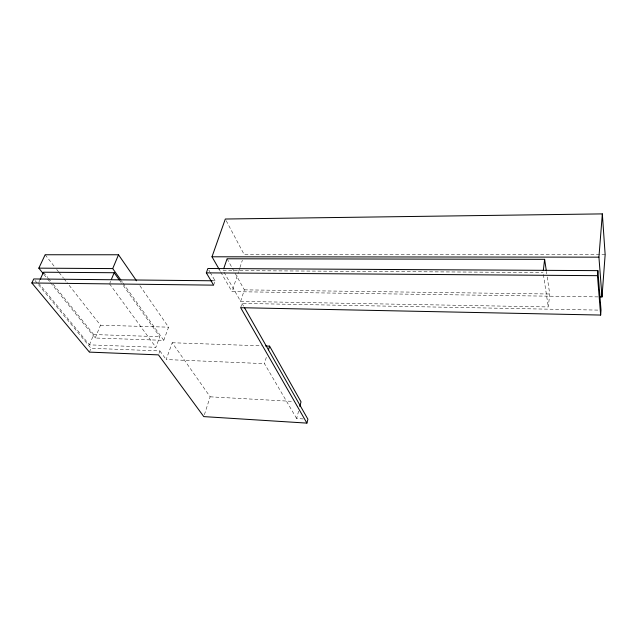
<?xml version="1.0" encoding="UTF-8"?>
<svg xmlns="http://www.w3.org/2000/svg" width="637" height="637" viewBox="0 0 637 637"><rect width="100%" height="100%" fill="white"/><g stroke="black" fill="none" stroke-linecap="round" stroke-linejoin="round"><path stroke-width="0.48" stroke-dasharray="3.19 2.39" d="M224.041 272.246L240.627 301.381L548.306 306.938L549.731 294.007L546.896 274.738M303.212 418.931L296.643 418.525L298.586 411.112M296.643 418.525L264.459 363.639L266.624 356.274M240.659 307.695L242.036 303.403L599.027 310.123M240.627 301.381L244.345 289.851L234.75 272.588M204.389 414.735L210.154 396.819L172.213 342.746L166.177 359.555L264.459 363.639M598.016 296.89L231.979 291.635L238.397 272.206M238.7 271.282L239.616 268.503M239.926 267.58L242.371 260.183M213.618 285.145L215.107 280.813L210.282 272.596M159.035 353.296L159.895 350.931L90.98 348.296L38.148 284.285M50.602 282.74L95.216 338.008L163.765 340.341L168.574 327.171L139.885 285.679M38.491 282.987L89.443 344.864L155.882 347.308L159.791 336.694L121.675 283.258M89.403 352.118L90.98 348.296M95.216 338.008L100.479 325.212L67.036 282.629M89.443 344.864L93.711 334.544L52.194 282.987M109.89 282.979L110.607 281.267M38.905 282.087L39.749 280.288M605.15 254.665L244.202 254.625L226.239 220.76M223.069 270.534L543.082 272.532M212.137 280.782L215.107 280.813M244.345 289.851L549.731 294.007M100.479 325.212L168.574 327.171M93.711 334.544L159.791 336.694M172.213 342.746L261.648 345.859M210.154 396.819L293.124 401.414M35.003 280.479L37.519 283.529M43.786 274.3L46.883 278.138M47.504 278.902L49.981 281.976M43.515 272.214L47.855 277.597M48.476 278.369L51.573 282.215M45.147 254.752L54.272 266.37M56.701 269.467L58.524 271.792M59.13 272.564L63.389 277.979M63.995 278.759L66.431 281.857M109.54 283.831L155.882 347.308M159.895 350.931L166.177 359.555M119.939 280.829L121.094 282.454M121.317 280.678L122.463 282.287M123.037 283.099L163.765 340.341M208.832 270.136L209.796 271.776M219.303 269.539L220.283 271.235M220.768 272.087L231.979 291.635M242.036 303.403L244.003 306.859M227.083 258.781L231.876 267.413M232.354 268.273L234.273 271.728M543.377 274.499L548.306 306.938M546.474 271.848L546.753 273.775"/><path stroke-width="0.96" d="M31.85 282.971L89.403 352.118L158.454 354.873L203.784 416.606L306.915 423.111L240.659 307.695L600.651 315.06L601.017 310.163L597.864 270.637L207.869 268.495L206.332 272.851L213.618 285.145L31.85 282.971L33.745 278.95L212.137 280.782M600.006 296.922L601.997 296.946L605.15 254.665L602.339 213.889L225.315 219.024L211.994 256.791L219.303 269.539M600.651 315.06L597.466 275.67L597.864 270.637M601.997 296.946L598.923 257.157L602.339 213.889M543.305 270.645L544.627 259.323L227.083 258.781L223.683 268.726M306.915 423.111L307.91 419.218L244.489 307.727M299.804 406.478L301.022 401.851L269.594 346.138L265.621 345.995M268.511 349.817L269.594 346.138M111.316 279.563L114.166 272.732L43.515 272.214L40.163 279.396M120.743 279.874L112.717 268.583L118.506 254.768L45.147 254.752L38.833 268.161L43.165 273.536M211.994 256.791L598.923 257.157M38.833 268.161L112.717 268.583M206.332 272.851L597.466 275.67M114.166 272.732L119.366 280.025M118.506 254.768L136.509 280.798M544.627 259.323L546.331 270.884"/></g></svg>
